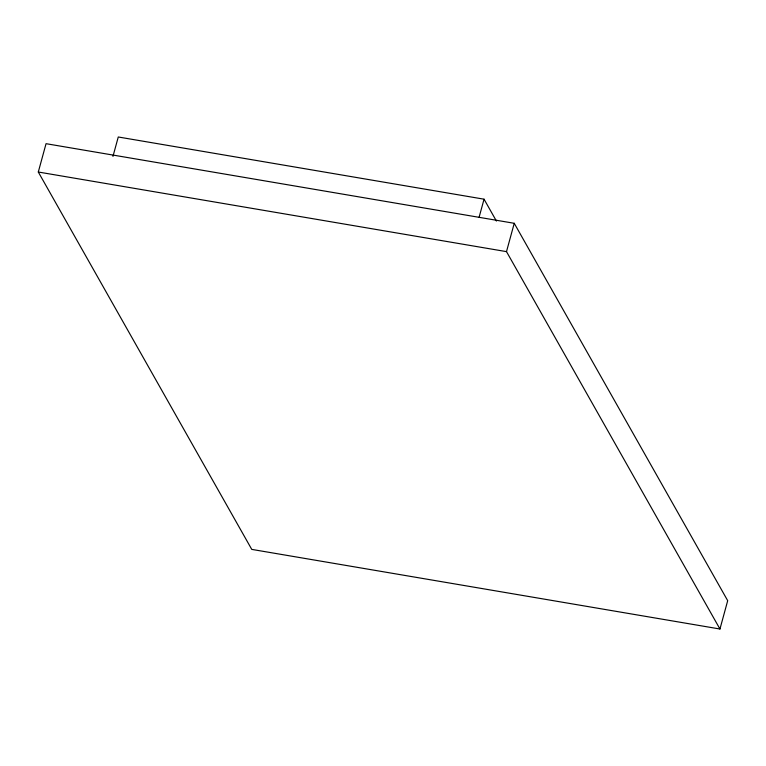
<?xml version="1.0" encoding="UTF-8"?>
<svg xmlns="http://www.w3.org/2000/svg" width="766" height="766" viewBox="0 0 766 766"><rect width="100%" height="100%" fill="white"/><g stroke="black" fill="none" stroke-linecap="round" stroke-linejoin="round"><path stroke-width="1.15" d="M38.3 172.015L46.046 143.682L514.245 223.299L727.7 600.678L719.954 629.01L251.755 549.394L38.3 172.015L506.498 251.631L719.954 629.01M112.956 156.408L118.27 136.99L484.045 199.189L496.416 221.058M479.047 217.467L484.045 199.189M506.498 251.631L514.245 223.299"/></g></svg>
